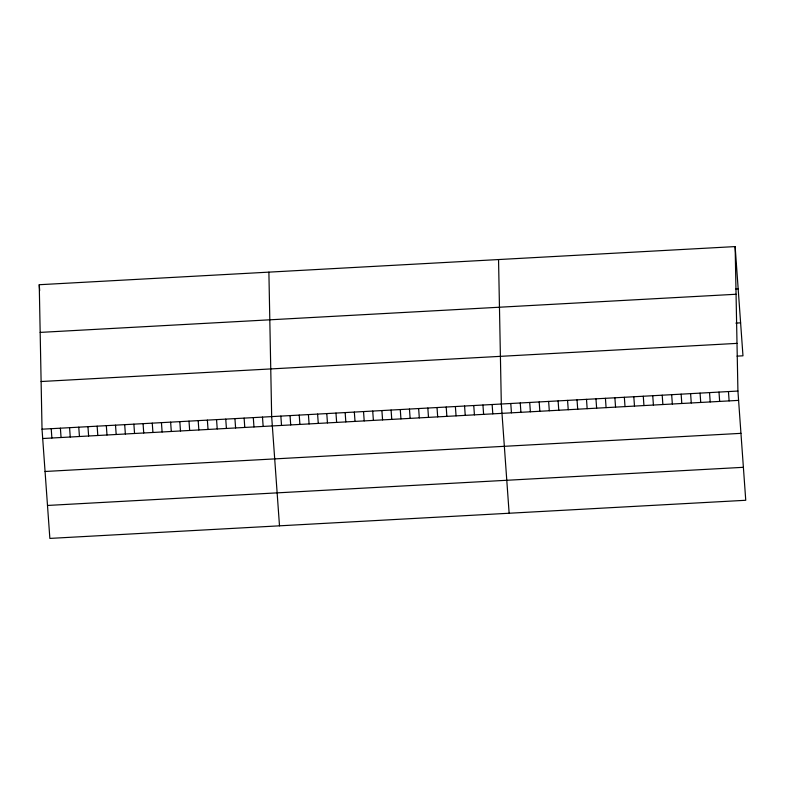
<?xml version="1.0" encoding="UTF-8"?>
<svg xmlns="http://www.w3.org/2000/svg" width="785" height="785" viewBox="0 0 785 785"><rect width="100%" height="100%" fill="white"/><g stroke="black" fill="none" stroke-linecap="round" stroke-linejoin="round"><path stroke-width="1.18" d="M735.143 246.588L737.92 391.048L745.75 500.28L49.857 538.412L42.027 429.189L39.25 284.72L735.143 246.588L742.973 355.811L737.056 356.135M735.81 289.008L738.175 288.88M40.163 332.398L736.065 294.257M735.879 323.106L740.608 322.841M41.105 381.52L737.007 343.379M42.027 429.189L737.92 391.048M42.694 438.521L738.587 400.379M45.059 471.481L740.952 433.349M47.492 505.452L743.385 467.31M728.46 391.568L729.128 400.899M718.991 392.088L719.659 401.42M709.532 392.608L710.199 401.94M700.063 393.128L700.73 402.46M690.604 393.648L691.271 402.98M681.135 394.158L681.802 403.49M671.675 394.678L672.343 404.01M662.206 395.198L662.874 404.53M652.747 395.718L653.414 405.05M643.278 396.239L643.945 405.57M633.819 396.759L634.486 406.09M624.35 397.279L625.017 406.61M614.89 397.799L615.558 407.121M605.421 398.309L606.089 407.641M595.962 398.829L596.629 408.161M586.493 399.349L587.16 408.681M577.034 399.869L577.701 409.201M567.565 400.389L568.232 409.721M558.106 400.909L558.773 410.241M548.636 401.429L549.304 410.751M539.177 401.94L539.844 411.271M529.708 402.46L530.375 411.791M520.249 402.98L520.916 412.311M510.78 403.5L511.447 412.832M509.141 513.243L501.321 404.02L498.544 259.55M492.126 404.52L492.803 413.852M482.942 405.021L483.609 414.352M473.757 405.531L474.425 414.863M464.573 406.031L465.24 415.363M455.388 406.532L456.056 415.864M446.204 407.042L446.871 416.374M437.019 407.543L437.687 416.874M427.825 408.043L428.502 417.375M418.64 408.553L419.308 417.875M409.456 409.054L410.123 418.385M400.272 409.554L400.939 418.886M391.087 410.055L391.754 419.386M381.902 410.565L382.57 419.897M372.718 411.065L373.385 420.397M363.534 411.566L364.201 420.897M354.339 412.076L355.016 421.408M345.155 412.576L345.822 421.908M335.97 413.077L336.637 422.409M326.786 413.587L327.453 422.909M317.601 414.087L318.268 423.419M308.417 414.588L309.084 423.92M299.232 415.098L299.899 424.42M290.038 415.599L290.715 424.93M280.853 416.099L281.521 425.431M279.499 525.832L271.669 416.599L268.892 272.14M262.484 417.11L263.152 426.441M253.3 417.61L253.967 426.942M244.115 418.111L244.783 427.442M234.931 418.621L235.598 427.953M225.746 419.121L226.414 428.453M216.552 419.622L217.229 428.953M207.368 420.132L208.035 429.454M198.183 420.632L198.85 429.964M188.999 421.133L189.666 430.465M179.814 421.633L180.481 430.965M170.63 422.144L171.297 431.475M161.445 422.644L162.112 431.976M152.251 423.144L152.928 432.476M143.066 423.655L143.733 432.986M133.882 424.155L134.549 433.487M124.697 424.656L125.364 433.987M115.513 425.166L116.18 434.488M106.328 425.666L106.996 434.998M97.144 426.167L97.811 435.498M87.949 426.677L88.626 435.999M78.765 427.177L79.442 436.509M69.58 427.678L70.248 437.01M60.396 428.178L61.063 437.51M51.211 428.688L51.879 438.02M39.25 284.72L39.672 290.558"/></g></svg>
